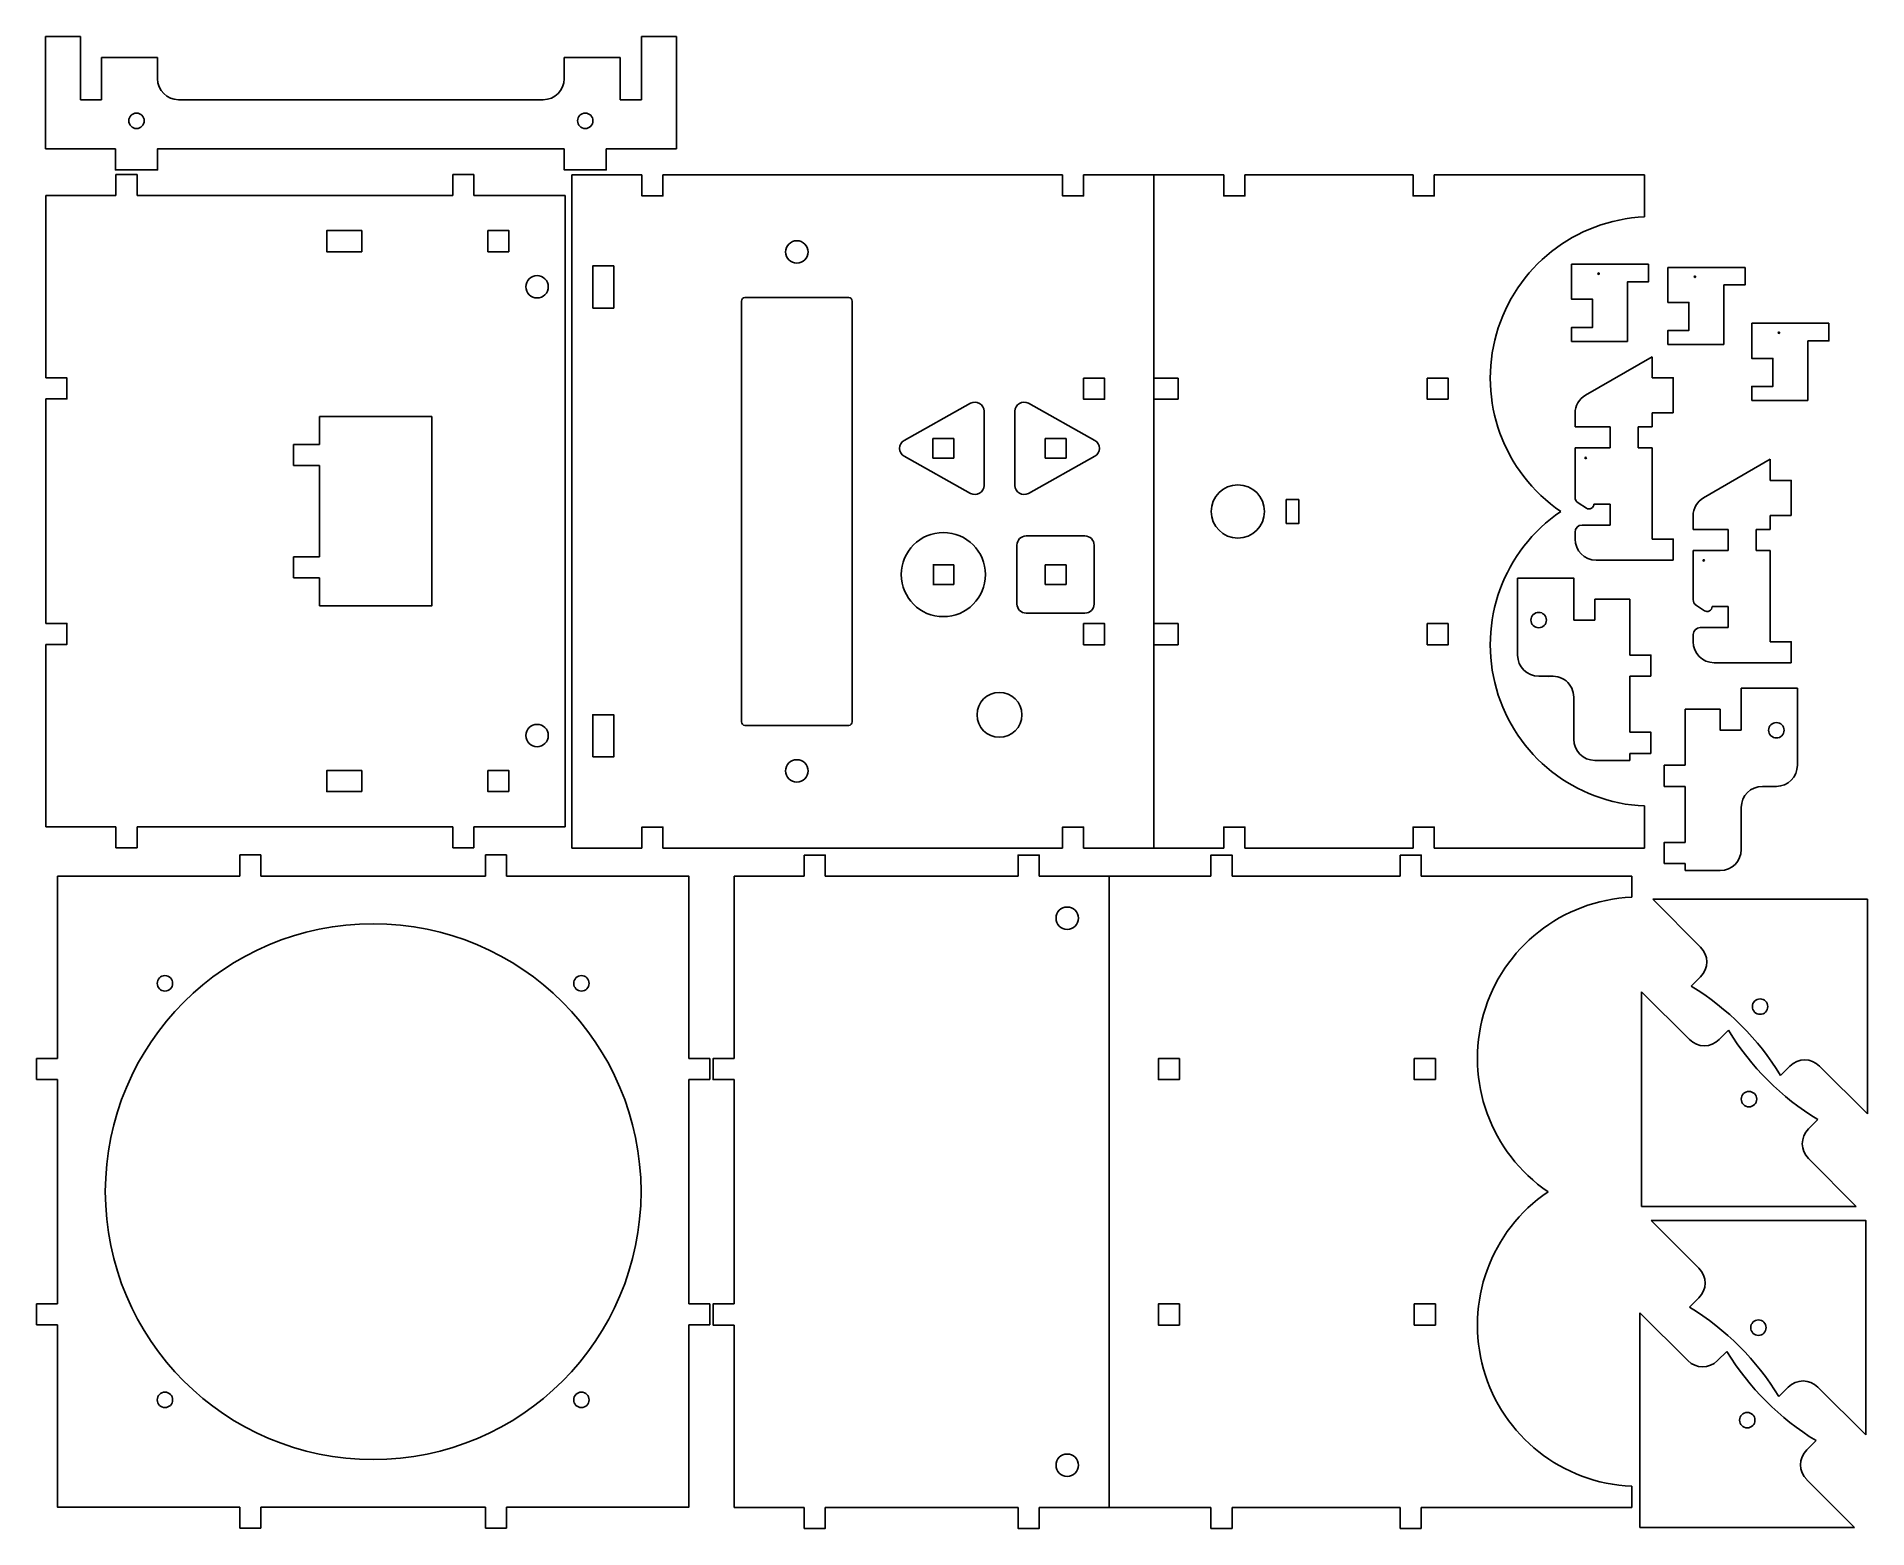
# Model space of a CAD drawing. Units: millimetres on the paper. Extents: x -204 to 57, y -143 to 70.
import ezdxf

# ---------------------------------------------------------------- set-up
doc = ezdxf.new("R2010")
doc.units = ezdxf.units.MM
doc.layers.add('1-4_1-4ﾚｲﾔ', color=3, linetype='Continuous', lineweight=25)

msp = doc.modelspace()

# ---------------------------------------------------------------- linework, layer by layer
at = {"layer": '1-4_1-4ﾚｲﾔ'}
for p, q in [((-202.959, 53.524), (-202.959, 69.524)), ((-112.959, 69.524), (-117.959, 69.524)), ((-117.959, 60.524), (-117.959, 69.524)), ((-112.959, 53.524), (-112.959, 69.524)), ((-194.959, 66.524), (-186.959, 66.524)), ((-194.959, 60.524), (-194.959, 66.524)), ((-186.959, 63.524), (-186.959, 66.524)), ((-120.959, 60.524), (-120.959, 66.524)), ((-197.959, 60.524), (-194.959, 60.524)), ((-183.959, 60.524), (-131.959, 60.524)), ((-120.959, 60.524), (-117.959, 60.524)), ((-192.959, 53.524), (-202.959, 53.524)), ((-122.959, 53.524), (-112.959, 53.524)), ((-192.884, 49.859), (-192.884, 46.859)), ((-189.884, 49.859), (-192.884, 49.859)), ((-189.884, 49.859), (-189.884, 46.859)), ((-141.834, 49.859), (-144.834, 49.859)), ((-144.834, 46.859), (-144.834, 49.859)), ((-141.834, 46.859), (-141.834, 49.859)), ((-127.887, -46.184), (-127.887, 49.816)), ((-127.887, 49.816), (-117.887, 49.816)), ((-114.887, 49.816), (-57.887, 49.816)), ((-54.887, 49.816), (-34.887, 49.816)), ((-44.887, -46.184), (-44.887, 49.816)), ((-31.887, 49.816), (-7.887, 49.816)), ((-4.887, 49.816), (25.113, 49.816)), ((25.113, 43.816), (25.113, 49.816)), ((-202.884, 46.859), (-192.884, 46.859)), ((-202.884, 46.859), (-202.884, 20.859)), ((-189.884, 46.859), (-144.834, 46.859)), ((-141.834, 46.859), (-128.834, 46.859)), ((-128.834, 46.859), (-128.834, -43.141)), ((25.701, 37.066), (14.701, 37.066)), ((39.443, 36.623), (28.443, 36.623)), ((-103.687, 31.816), (-103.687, -28.184)), ((-103.187, 32.316), (-88.387, 32.316)), ((-87.887, 31.816), (-87.887, -28.184)), ((51.411, 28.644), (40.411, 28.644)), ((14.701, 26.066), (22.701, 26.066)), ((16.699, 18.392), (26.199, 23.876)), ((26.199, 23.876), (26.199, 20.876)), ((28.443, 25.623), (36.443, 25.623)), ((-44.887, 20.816), (-41.387, 20.816)), ((-41.387, 17.816), (-41.387, 20.816)), ((-202.884, 17.859), (-202.884, -14.141)), ((-71.023, 17.244), (-80.476, 11.95)), ((-69.087, 16.11), (-69.087, 5.522)), ((-64.687, 5.522), (-64.687, 16.11)), ((-53.299, 11.95), (-62.752, 17.244)), ((-44.887, 17.816), (-41.387, 17.816)), ((15.199, 15.794), (15.199, 13.876)), ((26.199, 15.876), (29.199, 15.876)), ((26.199, 13.876), (26.199, 15.876)), ((40.411, 17.644), (48.411, 17.644)), ((-163.874, 15.359), (-163.874, 11.359)), ((-147.834, 15.359), (-163.874, 15.359)), ((15.199, 13.876), (20.199, 13.876)), ((20.199, 13.876), (20.199, 10.876)), ((24.199, 13.876), (24.199, 10.876)), ((26.199, 13.876), (24.199, 13.876)), ((-167.574, 8.359), (-167.574, 11.359)), ((-163.874, 11.359), (-167.574, 11.359)), ((-76.387, 12.216), (-73.387, 12.216)), ((-76.387, 9.416), (-76.387, 12.216)), ((-73.387, 9.416), (-73.387, 12.216)), ((-60.387, 12.216), (-57.387, 12.216)), ((-60.387, 9.416), (-60.387, 12.216)), ((-57.387, 9.416), (-57.387, 12.216)), ((15.199, 3.876), (15.199, 10.876)), ((20.199, 10.876), (15.199, 10.876)), ((24.199, 10.876), (26.199, 10.876)), ((26.199, -2.124), (26.199, 10.876)), ((-167.574, 8.359), (-163.874, 8.359)), ((-163.874, 8.359), (-163.874, -4.641)), ((-71.023, 4.388), (-80.476, 9.682)), ((-76.387, 9.416), (-73.387, 9.416)), ((-53.299, 9.682), (-62.752, 4.388)), ((-60.387, 9.416), (-57.387, 9.416)), ((33.543, 3.763), (43.043, 9.248)), ((43.043, 9.248), (43.043, 6.248)), ((-25.987, 3.516), (-25.987, 0.116)), ((-24.187, 3.516), (-25.987, 3.516)), ((16.82, 2.288), (15.658, 3.035)), ((17.899, 2.876), (20.199, 2.876)), ((20.199, -0.124), (20.199, 2.876)), ((32.043, 1.165), (32.043, -0.752)), ((43.043, 1.248), (46.043, 1.248)), ((43.043, -0.752), (43.043, 1.248)), ((-63.087, -1.684), (-54.687, -1.684)), ((15.199, -2.124), (15.199, -1.124)), ((16.199, -0.124), (20.199, -0.124)), ((32.043, -0.752), (37.043, -0.752)), ((37.043, -0.752), (37.043, -3.752)), ((41.043, -0.752), (41.043, -3.752)), ((43.043, -0.752), (41.043, -0.752)), ((-167.574, -7.641), (-167.574, -4.641)), ((-163.874, -4.641), (-167.574, -4.641)), ((-64.387, -11.384), (-64.387, -2.984)), ((-53.387, -2.984), (-53.387, -11.384)), ((18.199, -5.124), (29.199, -5.124)), ((32.043, -10.752), (32.043, -3.752)), ((37.043, -3.752), (32.043, -3.752)), ((41.043, -3.752), (43.043, -3.752)), ((43.043, -16.752), (43.043, -3.752)), ((-167.574, -7.641), (-163.874, -7.641)), ((-163.874, -7.641), (-163.874, -11.641)), ((-76.387, -5.784), (-73.387, -5.784)), ((-76.287, -8.584), (-76.287, -5.784)), ((-73.387, -8.584), (-73.387, -5.784)), ((-60.387, -5.784), (-57.387, -5.784)), ((-60.387, -8.584), (-60.387, -5.784)), ((-57.387, -8.584), (-57.387, -5.784)), ((7.016, -18.676), (7.016, -7.676)), ((-76.387, -8.584), (-73.387, -8.584)), ((-60.387, -8.584), (-57.387, -8.584)), ((-63.087, -12.684), (-54.687, -12.684)), ((18.016, -10.676), (18.016, -13.676)), ((18.016, -10.676), (23.016, -10.676)), ((23.016, -18.676), (23.016, -10.676)), ((33.665, -12.341), (32.502, -11.593)), ((34.743, -11.752), (37.043, -11.752)), ((37.043, -14.752), (37.043, -11.752)), ((-44.887, -14.184), (-41.387, -14.184)), ((-41.387, -17.184), (-41.387, -14.184)), ((18.016, -13.676), (15.016, -13.676)), ((33.043, -14.752), (37.043, -14.752)), ((-202.884, -17.141), (-202.884, -43.141)), ((-44.887, -17.184), (-41.387, -17.184)), ((32.043, -16.752), (32.043, -15.752)), ((35.043, -19.752), (46.043, -19.752)), ((12.016, -21.676), (10.016, -21.676)), ((23.016, -21.676), (23.016, -29.676)), ((23.016, -21.676), (26.016, -21.676)), ((46.914, -23.384), (38.914, -23.384)), ((38.914, -29.384), (38.914, -23.384)), ((46.914, -34.384), (46.914, -23.384)), ((15.016, -24.676), (15.016, -30.676)), ((-88.387, -28.684), (-103.187, -28.684)), ((30.914, -34.384), (30.914, -26.384)), ((35.914, -26.384), (30.914, -26.384)), ((18.016, -33.676), (23.016, -33.676)), ((23.016, -32.676), (26.016, -32.676)), ((23.016, -32.676), (23.016, -33.676)), ((30.914, -37.384), (27.914, -37.384)), ((30.914, -37.384), (30.914, -45.384)), ((43.914, -37.384), (41.914, -37.384)), ((25.113, -46.184), (25.113, -40.184)), ((38.914, -40.384), (38.914, -46.384)), ((-192.884, -43.141), (-202.884, -43.141)), ((-192.884, -43.141), (-192.884, -46.141)), ((-189.884, -43.141), (-189.884, -46.141)), ((-144.834, -43.141), (-189.884, -43.141)), ((-144.834, -46.141), (-144.834, -43.141)), ((-128.834, -43.141), (-141.834, -43.141)), ((-141.834, -46.141), (-141.834, -43.141)), ((-192.884, -46.141), (-189.884, -46.141)), ((-144.834, -46.141), (-141.834, -46.141)), ((-117.887, -46.184), (-127.887, -46.184)), ((-57.887, -46.184), (-114.887, -46.184)), ((-34.887, -46.184), (-54.887, -46.184)), ((-7.887, -46.184), (-31.887, -46.184)), ((25.113, -46.184), (-4.887, -46.184)), ((-175.203, -47.172), (-175.203, -50.172)), ((-175.203, -47.172), (-172.203, -47.172)), ((-172.203, -47.172), (-172.203, -50.172)), ((-140.203, -47.172), (-140.203, -50.172)), ((-140.203, -47.172), (-137.203, -47.172)), ((-137.203, -47.172), (-137.203, -50.172)), ((-94.73, -47.192), (-94.73, -50.192)), ((-9.721, -50.192), (-9.721, -47.192)), ((30.914, -48.384), (27.914, -48.384)), ((30.914, -48.384), (30.914, -49.384)), ((35.914, -49.384), (30.914, -49.384)), ((-201.203, -50.172), (-175.203, -50.172)), ((-201.203, -76.172), (-201.203, -50.172)), ((-172.203, -50.172), (-140.203, -50.172)), ((-104.73, -50.192), (-94.73, -50.192)), ((-104.73, -50.192), (-104.73, -76.192)), ((-91.73, -50.192), (-64.221, -50.192)), ((-61.221, -50.192), (-36.721, -50.192)), ((-51.221, -50.192), (-51.221, -140.192)), ((-33.721, -50.192), (-9.721, -50.192)), ((33.107, -60.304), (26.291, -53.488)), ((33.107, -64.547), (31.781, -65.873)), ((31.519, -73.496), (24.703, -66.68)), ((35.762, -73.496), (37.088, -72.17)), ((-204.203, -76.172), (-201.203, -76.172)), ((-204.203, -79.172), (-204.203, -76.172)), ((-108.203, -76.172), (-111.203, -76.172)), ((-108.203, -76.172), (-108.203, -79.172)), ((45.835, -77.275), (44.509, -78.601)), ((50.078, -77.275), (56.894, -84.091)), ((-204.203, -79.172), (-201.203, -79.172)), ((-201.203, -111.172), (-201.203, -79.172)), ((-108.203, -79.172), (-111.203, -79.172)), ((-111.203, -79.172), (-111.203, -111.172)), ((-104.73, -79.192), (-104.73, -111.192)), ((48.49, -86.224), (49.816, -84.898)), ((48.49, -90.467), (55.306, -97.283)), ((32.866, -106.083), (26.05, -99.267)), ((-204.203, -111.172), (-201.203, -111.172)), ((-204.203, -114.172), (-204.203, -111.172)), ((-108.203, -111.172), (-111.203, -111.172)), ((-108.203, -111.172), (-108.203, -114.172)), ((32.866, -110.326), (31.54, -111.652)), ((-204.203, -114.172), (-201.203, -114.172)), ((-108.203, -114.172), (-111.203, -114.172)), ((-104.73, -114.192), (-104.73, -140.192)), ((31.278, -119.275), (24.462, -112.459)), ((35.521, -119.275), (36.847, -117.949)), ((45.594, -123.054), (44.268, -124.38)), ((49.837, -123.054), (56.653, -129.87)), ((48.249, -132.003), (49.575, -130.677)), ((23.279, -137.192), (23.279, -140.192)), ((48.249, -136.246), (55.065, -143.062)), ((-175.203, -143.172), (-175.203, -140.172)), ((-172.203, -143.172), (-172.203, -140.172)), ((-140.203, -140.172), (-172.203, -140.172)), ((-140.203, -143.172), (-140.203, -140.172)), ((-137.203, -143.172), (-137.203, -140.172)), ((-104.73, -140.192), (-94.73, -140.192)), ((-94.73, -140.192), (-94.73, -143.192)), ((-91.73, -140.192), (-64.221, -140.192)), ((-61.221, -140.192), (-36.721, -140.192)), ((-33.721, -140.192), (-9.721, -140.192)), ((-6.721, -143.192), (-6.721, -140.192)), ((-6.721, -140.192), (23.279, -140.192)), ((-172.203, -143.172), (-175.203, -143.172)), ((-137.203, -143.172), (-140.203, -143.172))]:
    msp.add_line(p, q, dxfattribs=at)
for points in [[(-197.959, 60.524), (-197.959, 69.524), (-202.959, 69.524)], [(-128.959, 63.524), (-128.959, 66.524), (-120.959, 66.524)], [(-192.959, 53.524), (-192.959, 50.524), (-186.959, 50.524), (-186.959, 53.524), (-128.959, 53.524)], [(-128.959, 53.524), (-128.959, 50.524), (-122.959, 50.524), (-122.959, 53.524)], [(-117.887, 49.816), (-117.887, 46.816), (-114.887, 46.816), (-114.887, 49.816)], [(-54.887, 49.816), (-54.887, 46.816), (-57.887, 46.816), (-57.887, 49.816)], [(-34.887, 49.816), (-34.887, 46.816), (-31.887, 46.816), (-31.887, 49.816)], [(-4.887, 49.816), (-4.887, 46.816), (-7.887, 46.816), (-7.887, 49.816)], [(14.701, 37.066), (14.701, 32.066), (17.701, 32.066), (17.701, 28.066), (14.701, 28.066), (14.701, 26.066)], [(22.701, 26.066), (22.701, 34.566), (25.701, 34.566), (25.701, 37.066)], [(28.443, 36.623), (28.443, 31.623), (31.443, 31.623), (31.443, 27.623), (28.443, 27.623), (28.443, 25.623)], [(36.443, 25.623), (36.443, 34.123), (39.443, 34.123), (39.443, 36.623)], [(40.411, 28.644), (40.411, 23.644), (43.411, 23.644), (43.411, 19.644), (40.411, 19.644), (40.411, 17.644)], [(48.411, 17.644), (48.411, 26.144), (51.411, 26.144), (51.411, 28.644)], [(-202.884, 20.859), (-199.884, 20.859), (-199.884, 17.859), (-202.884, 17.859)], [(29.199, 15.876), (29.199, 20.876), (26.199, 20.876)], [(-163.874, -11.641), (-147.834, -11.641), (-147.834, 15.359)], [(46.043, 1.248), (46.043, 6.248), (43.043, 6.248)], [(-25.987, 0.116), (-24.187, 0.116), (-24.187, 3.516)], [(29.199, -5.124), (29.199, -2.124), (26.199, -2.124)], [(15.016, -13.676), (15.016, -7.676), (7.016, -7.676)], [(-202.884, -17.141), (-199.884, -17.141), (-199.884, -14.141), (-202.884, -14.141)], [(46.043, -19.752), (46.043, -16.752), (43.043, -16.752)], [(26.016, -21.676), (26.016, -18.676), (23.016, -18.676)], [(38.914, -29.384), (35.914, -29.384), (35.914, -26.384)], [(26.016, -32.676), (26.016, -29.676), (23.016, -29.676)], [(27.914, -37.384), (27.914, -34.384), (30.914, -34.384)], [(-117.887, -46.184), (-117.887, -43.184), (-114.887, -43.184), (-114.887, -46.184)], [(-54.887, -46.184), (-54.887, -43.184), (-57.887, -43.184), (-57.887, -46.184)], [(-34.887, -46.184), (-34.887, -43.184), (-31.887, -43.184), (-31.887, -46.184)], [(-4.887, -46.184), (-4.887, -43.184), (-7.887, -43.184), (-7.887, -46.184)], [(27.914, -48.384), (27.914, -45.384), (30.914, -45.384)], [(-91.73, -50.192), (-91.73, -47.192), (-94.73, -47.192)], [(-61.221, -50.192), (-61.221, -47.192), (-64.221, -47.192), (-64.221, -50.192)], [(-33.721, -50.192), (-33.721, -47.192), (-36.721, -47.192), (-36.721, -50.192)], [(-9.721, -47.192), (-6.721, -47.192), (-6.721, -50.192)], [(-137.203, -50.172), (-111.203, -50.172), (-111.203, -76.172)], [(-6.721, -50.192), (23.279, -50.192), (23.279, -53.192)], [(26.291, -53.488), (56.894, -53.488), (56.894, -84.091)], [(55.306, -97.283), (24.703, -97.283), (24.703, -66.68)], [(-104.73, -76.192), (-107.73, -76.192), (-107.73, -79.192), (-104.73, -79.192)], [(26.05, -99.267), (56.653, -99.267), (56.653, -129.87)], [(-104.73, -114.192), (-107.73, -114.192), (-107.73, -111.192), (-104.73, -111.192)], [(-175.203, -140.172), (-201.203, -140.172), (-201.203, -114.172)], [(-111.203, -114.172), (-111.203, -140.172), (-137.203, -140.172)], [(55.065, -143.062), (24.462, -143.062), (24.462, -112.459)], [(-94.73, -143.192), (-91.73, -143.192), (-91.73, -140.192)], [(-61.221, -140.192), (-61.221, -143.192), (-64.221, -143.192), (-64.221, -140.192)], [(-33.721, -140.192), (-33.721, -143.192), (-36.721, -143.192), (-36.721, -140.192)], [(-9.721, -140.192), (-9.721, -143.192), (-6.721, -143.192)]]:
    msp.add_lwpolyline(points, dxfattribs=at)
for points in [[(-157.834, 38.859), (-157.834, 41.859), (-162.834, 41.859), (-162.834, 38.859)], [(-136.834, 38.859), (-136.834, 41.859), (-139.834, 41.859), (-139.834, 38.859)], [(-124.887, 30.816), (-124.887, 36.816), (-121.887, 36.816), (-121.887, 30.816)], [(-54.887, 20.816), (-54.887, 17.816), (-51.887, 17.816), (-51.887, 20.816)], [(-2.887, 17.816), (-2.887, 20.816), (-5.887, 20.816), (-5.887, 17.816)], [(-54.887, -17.184), (-54.887, -14.184), (-51.887, -14.184), (-51.887, -17.184)], [(-2.887, -14.184), (-2.887, -17.184), (-5.887, -17.184), (-5.887, -14.184)], [(-124.887, -33.184), (-124.887, -27.184), (-121.887, -27.184), (-121.887, -33.184)], [(-157.834, -38.141), (-157.834, -35.141), (-162.834, -35.141), (-162.834, -38.141)], [(-136.834, -38.141), (-136.834, -35.141), (-139.834, -35.141), (-139.834, -38.141)], [(-41.221, -76.192), (-41.221, -79.192), (-44.221, -79.192), (-44.221, -76.192)], [(-4.721, -79.192), (-4.721, -76.192), (-7.721, -76.192), (-7.721, -79.192)], [(-41.221, -111.192), (-41.221, -114.192), (-44.221, -114.192), (-44.221, -111.192)], [(-4.721, -111.192), (-4.721, -114.192), (-7.721, -114.192), (-7.721, -111.192)]]:
    msp.add_lwpolyline(points, close=True, dxfattribs=at)
for centre, radius in [((-189.959, 57.524), 1.1), ((-125.959, 57.524), 1.1), ((-95.787, 38.816), 1.6), ((-132.834, 33.859), 1.6), ((18.559, 35.719), 0.1), ((32.301, 35.275), 0.1), ((44.269, 27.296), 0.1), ((16.718, 9.457), 0.1), ((-32.887, 1.816), 3.8), ((-74.887, -7.184), 6), ((33.563, -5.171), 0.1), ((10.016, -13.676), 1.1), ((-66.887, -27.184), 3.2), ((-132.834, -30.141), 1.6), ((43.914, -29.384), 1.1), ((-95.787, -35.184), 1.6), ((-57.221, -56.192), 1.6), ((-156.203, -95.172), 38.2), ((-185.901, -65.473), 1.1), ((-126.504, -65.473), 1.1), ((41.592, -68.79), 1.1), ((40.005, -81.981), 1.1), ((41.351, -114.569), 1.1), ((-185.901, -124.87), 1.1), ((-126.504, -124.87), 1.1), ((39.764, -127.76), 1.1), ((-57.221, -134.192), 1.6)]:
    msp.add_circle(centre, radius, dxfattribs=at)
for centre, radius, start, end in [((-183.959, 63.524), 3, 180, 270), ((-131.959, 63.524), 3, 270, 0), ((26.113, 20.838), 23, 92.49191, 235.79511), ((-103.187, 31.816), 0.5, 90, 180), ((-88.387, 31.816), 0.5, 0, 90), ((18.199, 15.794), 3, 120, 180), ((-70.387, 16.11), 1.3, 0, 119.24883), ((-63.387, 16.11), 1.3, 60.75117, 180), ((-79.841, 10.816), 1.3, 119.24883, 240.75117), ((-53.934, 10.816), 1.3, 299.24883, 60.75117), ((-70.387, 5.522), 1.3, 240.75117, 0), ((-63.387, 5.522), 1.3, 180, 299.24883), ((16.199, 3.876), 1, 180, 237.24732), ((17.199, 2.876), 0.7, 237.24732, 0), ((35.043, 1.165), 3, 120, 180), ((26.113, -17.206), 23, 124.20489, 267.50809), ((-63.087, -2.984), 1.3, 90, 180), ((-54.687, -2.984), 1.3, 0, 90), ((16.199, -1.124), 1, 90, 180), ((18.199, -2.124), 3, 180, 270), ((-63.087, -11.384), 1.3, 180, 270), ((-54.687, -11.384), 1.3, 270, 0), ((33.043, -10.752), 1, 180, 237.24732), ((34.043, -11.752), 0.7, 237.24732, 0), ((33.043, -15.752), 1, 90, 180), ((35.043, -16.752), 3, 180, 270), ((10.016, -18.676), 3, 180, 270), ((12.016, -24.676), 3, 0, 101.58459), ((-103.187, -28.184), 0.5, 180, 270), ((-88.387, -28.184), 0.5, 270, 0), ((18.016, -30.676), 3, 180, 270), ((43.914, -34.384), 3, 270, 0), ((41.914, -40.384), 3, 90, 180), ((35.914, -46.384), 3, 270, 0), ((24.279, -76.171), 23, 92.49191, 235.79511), ((30.986, -62.426), 3, 315, 45), ((11.894, -98.488), 38.2, 31.37288, 58.62712), ((69.703, -52.283), 38.2, 211.37288, 238.62712), ((33.641, -71.375), 3, 225, 315), ((47.956, -79.396), 3, 45, 135), ((50.611, -88.345), 3, 135, 225), ((24.279, -114.214), 23, 124.20489, 267.50809), ((30.745, -108.205), 3, 315, 45), ((11.653, -144.267), 38.2, 31.37288, 58.62712), ((33.4, -117.154), 3, 225, 315), ((69.462, -98.062), 38.2, 211.37288, 238.62712), ((47.715, -125.175), 3, 45, 135), ((50.37, -134.124), 3, 135, 225)]:
    msp.add_arc(centre, radius, start, end, dxfattribs=at)

doc.saveas('drawing.dxf')
